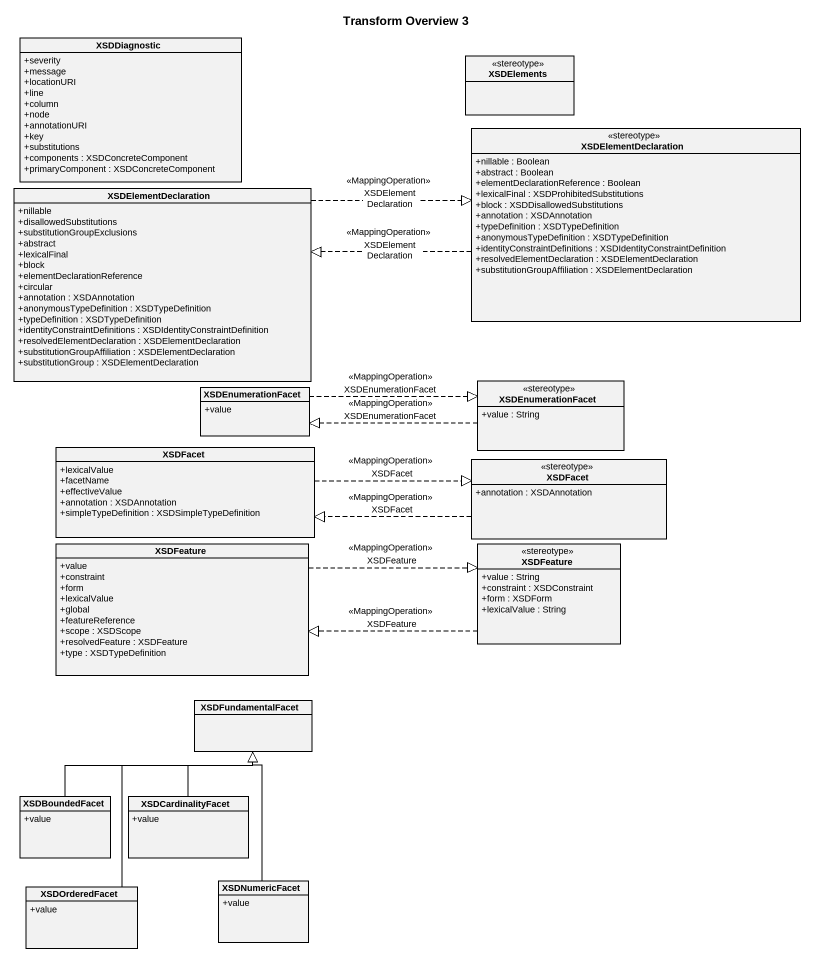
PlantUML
@startuml
title Transform Overview 3
hide circle
hide empty members
skinparam classAttributeIconSize 0
class XSDDiagnostic {
  +severity
  +message
  +locationURI
  +line
  +column
  +node
  +annotationURI
  +key
  +substitutions
  +components : XSDConcreteComponent
  +primaryComponent : XSDConcreteComponent
}
class XSDElements <<stereotype>>
class XSDElementDeclaration <<stereotype>> {
  +nillable : Boolean
  +abstract : Boolean
  +elementDeclarationReference : Boolean
  +lexicalFinal : XSDProhibitedSubstitutions
  +block : XSDDisallowedSubstitutions
  +annotation : XSDAnnotation
  +typeDefinition : XSDTypeDefinition
  +anonymousTypeDefinition : XSDTypeDefinition
  +identityConstraintDefinitions : XSDIdentityConstraintDefinition
  +resolvedElementDeclaration : XSDElementDeclaration
  +substitutionGroupAffiliation : XSDElementDeclaration
}
class "XSDElementDeclaration" as XSDElementDeclaration_2 {
  +nillable
  +disallowedSubstitutions
  +substitutionGroupExclusions
  +abstract
  +lexicalFinal
  +block
  +elementDeclarationReference
  +circular
  +annotation : XSDAnnotation
  +anonymousTypeDefinition : XSDTypeDefinition
  +typeDefinition : XSDTypeDefinition
  +identityConstraintDefinitions : XSDIdentityConstraintDefinition
  +resolvedElementDeclaration : XSDElementDeclaration
  +substitutionGroupAffiliation : XSDElementDeclaration
  +substitutionGroup : XSDElementDeclaration
}
class XSDEnumerationFacet {
  +value
}
class "XSDEnumerationFacet" as XSDEnumerationFacet_2 <<stereotype>> {
  +value : String
}
class XSDFacet {
  +lexicalValue
  +facetName
  +effectiveValue
  +annotation : XSDAnnotation
  +simpleTypeDefinition : XSDSimpleTypeDefinition
}
class "XSDFacet" as XSDFacet_2 <<stereotype>> {
  +annotation : XSDAnnotation
}
class XSDFeature {
  +value
  +constraint
  +form
  +lexicalValue
  +global
  +featureReference
  +scope : XSDScope
  +resolvedFeature : XSDFeature
  +type : XSDTypeDefinition
}
class "XSDFeature" as XSDFeature_2 <<stereotype>> {
  +value : String
  +constraint : XSDConstraint
  +form : XSDForm
  +lexicalValue : String
}
class XSDFundamentalFacet
class XSDBoundedFacet {
  +value
}
class XSDCardinalityFacet {
  +value
}
class XSDOrderedFacet {
  +value
}
class XSDNumericFacet {
  +value
}
XSDElementDeclaration .left.|> XSDElementDeclaration_2 : <<MappingOperation>>\nXSDElementDeclaration
XSDElementDeclaration_2 .right.|> XSDElementDeclaration : <<MappingOperation>>\nXSDElementDeclaration
XSDEnumerationFacet .right.|> XSDEnumerationFacet_2 : <<MappingOperation>>\nXSDEnumerationFacet
XSDEnumerationFacet_2 .left.|> XSDEnumerationFacet : <<MappingOperation>>\nXSDEnumerationFacet
XSDFacet .right.|> XSDFacet_2 : <<MappingOperation>>\nXSDFacet
XSDFacet_2 .left.|> XSDFacet : <<MappingOperation>>\nXSDFacet
XSDFeature .right.|> XSDFeature_2 : <<MappingOperation>>\nXSDFeature
XSDFeature_2 .left.|> XSDFeature : <<MappingOperation>>\nXSDFeature
XSDBoundedFacet -right-|> XSDFundamentalFacet
XSDCardinalityFacet -up-|> XSDFundamentalFacet
XSDOrderedFacet -up-|> XSDFundamentalFacet
XSDNumericFacet -up-|> XSDFundamentalFacet
@enduml
